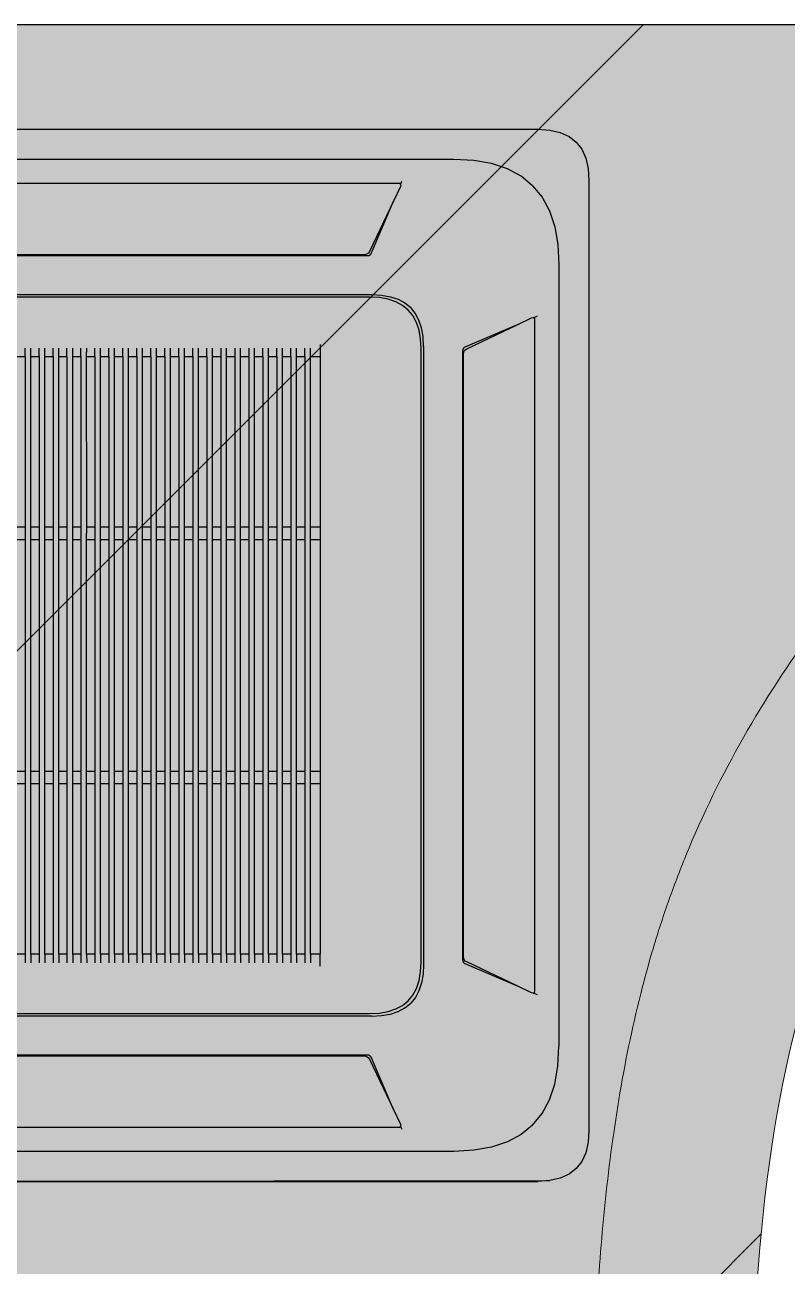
# Model space of a CAD drawing. Header units: millimetres. Extents: x 1464389 to 1998638, y -29162 to 256806.
# Drawn here: x 1713357 to 1713718, y 213781 to 214369 of the extents above; entities that cross this region are included whole.
import ezdxf

# ---------------------------------------------------------------- set-up
doc = ezdxf.new("R2010")
doc.units = ezdxf.units.MM
doc.header["$LTSCALE"] = 15
doc.linetypes.add('HIDDEN', pattern=[9.525, 6.35, -3.175])
doc.layers.get('0').update_dxf_attribs({"lineweight": 5})
for name, color, linetype in [('COLUMN', 14, 'Continuous'), ('S-beamline-7', 8, 'HIDDEN'), ('S-pchat-9', 9, 'Continuous')]:
    doc.layers.add(name, color=color, linetype=linetype)
doc.layers.add('Hatch', color=252, linetype='Continuous', lineweight=15)

# ---------------------------------------------------------------- blocks, each defined once
blk = doc.blocks.new('3rd floor beam')
at = {"layer": 'S-beamline-7', "color": 9, "ltscale": 10, "true_color": 0xc7c8ca}
blk.add_lwpolyline([(2193934.34, 751632.48), (2189290.28, 751632.48), (2188690.28, 751632.48), (2184469.97, 751632.48)], dxfattribs=at)
blk = doc.blocks.new('cassette acplan')
at = {"layer": 'S-pchat-9', "ltscale": 0.25}
for p, q in [((-268.34, -1053.33), (422.96, -1053.91)), ((422.96, -1053.91), (431.66, -1054.49)), ((431.66, -1054.49), (439.2, -1056.24)), ((439.2, -1056.24), (445.58, -1059.15)), ((445.58, -1059.15), (450.8, -1063.21)), ((450.8, -1063.21), (454.86, -1068.44)), ((454.86, -1068.44), (457.75, -1074.83)), ((457.75, -1074.83), (459.49, -1082.37)), ((361.64, -1075.73), (-207.07, -1075.26)), ((376.19, -1076.51), (361.64, -1075.73)), ((389.2, -1078.82), (376.19, -1076.51)), ((400.68, -1082.65), (389.2, -1078.82)), ((410.63, -1088.02), (400.68, -1082.65)), ((459.49, -1082.37), (460.06, -1091.08)), ((320.99, -1093.18), (-166.44, -1092.78)), ((323, -1094), (324.02, -1091.64)), ((419.05, -1094.92), (410.63, -1088.02)), ((460.06, -1091.08), (459.49, -1782.37)), ((322.85, -1095.53), (317.79, -1106.14)), ((322.21, -1093.33), (320.99, -1093.18)), ((322.93, -1093.76), (322.21, -1093.33)), ((323.15, -1094.53), (322.85, -1095.53)), ((323, -1094), (322.93, -1093.76)), ((323.15, -1094.48), (323, -1094)), ((323.15, -1094.48), (323.15, -1094.53)), ((419.05, -1094.92), (425.93, -1103.34)), ((317.79, -1106.14), (300.3, -1142.79)), ((301.46, -1144.15), (317.79, -1106.14)), ((425.93, -1103.34), (431.28, -1113.3)), ((431.28, -1113.3), (435.1, -1124.79)), ((435.1, -1124.79), (437.38, -1137.8)), ((437.38, -1137.8), (438.14, -1152.35)), ((-144.15, -1145.37), (298.61, -1145.73)), ((296.24, -1145.09), (-141.77, -1144.73)), ((297.6, -1144.95), (296.24, -1145.09)), ((298.73, -1144.52), (297.6, -1144.95)), ((298.61, -1145.73), (299.62, -1145.62)), ((299.63, -1143.8), (298.73, -1144.52)), ((299.62, -1145.62), (300.44, -1145.27)), ((299.62, -1145.62), (299.98, -1145.57)), ((300.3, -1142.79), (299.63, -1143.8)), ((300.44, -1145.27), (301.19, -1144.6)), ((301.19, -1144.6), (301.46, -1144.15)), ((301.34, -1144.47), (301.19, -1144.6)), ((438.14, -1152.35), (437.67, -1721.06)), ((-147.55, -1173.74), (301.96, -1174.11)), ((301.96, -1174.11), (309.13, -1174.49)), ((300.42, -1175.91), (-146.01, -1175.54)), ((307.54, -1176.29), (300.42, -1175.91)), ((313.91, -1177.42), (307.54, -1176.29)), ((309.13, -1174.49), (315.54, -1175.63)), ((319.53, -1179.29), (313.91, -1177.42)), ((315.54, -1175.63), (321.2, -1177.52)), ((324.4, -1181.92), (319.53, -1179.29)), ((321.2, -1177.52), (326.1, -1180.17)), ((328.52, -1185.3), (324.4, -1181.92)), ((326.1, -1180.17), (330.25, -1183.57)), ((331.89, -1189.42), (328.52, -1185.3)), ((333.64, -1187.72), (330.25, -1183.57)), ((334.5, -1194.29), (331.89, -1189.42)), ((336.28, -1192.63), (333.64, -1187.72)), ((407.65, -1196.16), (418.27, -1191.11)), ((418.27, -1191.11), (419.28, -1190.82)), ((419.28, -1190.82), (419.33, -1190.82)), ((419.8, -1190.96), (419.33, -1190.82)), ((422.16, -1189.95), (419.8, -1190.96)), ((420.05, -1191.03), (419.8, -1190.96)), ((420.48, -1191.75), (420.05, -1191.03)), ((420.62, -1192.98), (420.48, -1191.75)), ((336.37, -1199.92), (334.5, -1194.29)), ((338.16, -1198.29), (336.28, -1192.63)), ((337.49, -1206.29), (336.37, -1199.92)), ((339.29, -1204.7), (338.16, -1198.29)), ((407.65, -1196.16), (369.62, -1212.42)), ((370.97, -1213.58), (407.65, -1196.16)), ((420.21, -1680.4), (420.62, -1192.98)), ((337.86, -1213.41), (337.49, -1206.29)), ((339.66, -1211.87), (339.29, -1204.7)), ((43.64, -1218.96), (49.67, -1218.97)), ((49.67, -1218.97), (49.56, -1343.11)), ((49.67, -1218.97), (49.67, -1212.76)), ((53.71, -1343.12), (53.81, -1218.97)), ((53.81, -1218.97), (53.81, -1212.77)), ((53.81, -1218.97), (59.84, -1218.98)), ((59.84, -1218.98), (59.74, -1343.12)), ((59.84, -1218.98), (59.84, -1212.77)), ((63.88, -1343.13), (63.98, -1218.98)), ((63.98, -1218.98), (63.99, -1212.78)), ((63.98, -1218.98), (70.01, -1218.98)), ((70.01, -1218.98), (69.91, -1343.13)), ((70.01, -1218.98), (70.02, -1212.78)), ((74.05, -1343.13), (74.16, -1218.99)), ((74.16, -1218.99), (74.16, -1212.78)), ((74.16, -1218.99), (80.19, -1218.99)), ((80.19, -1218.99), (80.08, -1343.14)), ((80.19, -1218.99), (80.19, -1212.79)), ((84.23, -1343.14), (84.33, -1219)), ((84.33, -1219), (84.33, -1212.79)), ((84.33, -1219), (90.36, -1219)), ((90.36, -1219), (90.26, -1343.15)), ((90.36, -1219), (90.36, -1212.8)), ((94.4, -1343.15), (94.5, -1219)), ((94.5, -1219), (94.51, -1212.8)), ((94.5, -1219), (100.53, -1219.01)), ((100.53, -1219.01), (100.43, -1343.16)), ((100.53, -1219.01), (100.54, -1212.81)), ((104.57, -1343.16), (104.68, -1219.01)), ((104.68, -1219.01), (104.68, -1212.81)), ((104.68, -1219.01), (110.71, -1219.02)), ((110.71, -1219.02), (110.6, -1343.16)), ((110.71, -1219.02), (110.71, -1212.81)), ((114.75, -1343.17), (114.85, -1219.02)), ((114.85, -1219.02), (114.85, -1212.82)), ((114.85, -1219.02), (120.88, -1219.03)), ((120.88, -1219.03), (120.78, -1343.17)), ((120.88, -1219.03), (120.88, -1212.82)), ((124.92, -1343.18), (125.02, -1219.03)), ((125.02, -1219.03), (125.03, -1212.83)), ((125.02, -1219.03), (131.05, -1219.03)), ((131.05, -1219.03), (130.95, -1343.18)), ((131.05, -1219.03), (131.06, -1212.83)), ((135.09, -1343.18), (135.2, -1219.04)), ((135.2, -1219.04), (135.2, -1212.83)), ((135.2, -1219.04), (141.23, -1219.04)), ((141.23, -1219.04), (141.12, -1343.19)), ((141.23, -1219.04), (141.23, -1212.84)), ((145.27, -1343.19), (145.37, -1219.05)), ((145.37, -1219.05), (145.37, -1212.84)), ((145.37, -1219.05), (151.4, -1219.05)), ((151.4, -1219.05), (151.3, -1343.2)), ((151.4, -1219.05), (151.4, -1212.85)), ((155.44, -1343.2), (155.54, -1219.05)), ((155.54, -1219.05), (155.55, -1212.85)), ((155.54, -1219.05), (161.57, -1219.06)), ((161.57, -1219.06), (161.47, -1343.21)), ((161.57, -1219.06), (161.58, -1212.86)), ((165.61, -1343.21), (165.72, -1219.06)), ((165.72, -1219.06), (165.72, -1212.86)), ((165.72, -1219.06), (171.75, -1219.07)), ((171.75, -1219.07), (171.64, -1343.21)), ((171.75, -1219.07), (171.75, -1212.86)), ((175.79, -1343.22), (175.89, -1219.07)), ((175.89, -1219.07), (175.89, -1212.87)), ((175.89, -1219.07), (181.92, -1219.08)), ((181.92, -1219.08), (181.82, -1343.22)), ((181.92, -1219.08), (181.92, -1212.87)), ((185.96, -1343.23), (186.06, -1219.08)), ((186.06, -1219.08), (186.07, -1212.88)), ((186.06, -1219.08), (192.09, -1219.09)), ((192.09, -1219.09), (191.99, -1343.23)), ((192.1, -1212.88), (192.09, -1219.09)), ((196.13, -1343.23), (196.24, -1219.09)), ((196.24, -1219.09), (196.24, -1212.89)), ((196.24, -1219.09), (202.27, -1219.09)), ((202.27, -1219.09), (202.16, -1343.24)), ((202.27, -1212.89), (202.27, -1219.09)), ((206.31, -1343.24), (206.41, -1219.1)), ((206.41, -1219.1), (206.41, -1212.89)), ((206.41, -1219.1), (212.44, -1219.1)), ((212.44, -1219.1), (212.34, -1343.25)), ((212.44, -1212.9), (212.44, -1219.1)), ((216.48, -1343.25), (216.58, -1219.11)), ((216.58, -1219.11), (216.59, -1212.9)), ((216.58, -1219.11), (222.61, -1219.11)), ((222.61, -1219.11), (222.51, -1343.26)), ((222.61, -1219.11), (222.62, -1212.91)), ((226.65, -1343.26), (226.75, -1219.11)), ((226.75, -1219.11), (226.76, -1212.91)), ((226.75, -1219.11), (232.79, -1219.12)), ((232.79, -1219.12), (232.68, -1343.27)), ((232.79, -1219.12), (232.79, -1212.92)), ((236.83, -1343.27), (236.93, -1219.12)), ((236.93, -1219.12), (236.93, -1212.92)), ((236.93, -1219.12), (242.96, -1219.13)), ((242.96, -1219.13), (242.86, -1343.27)), ((242.96, -1219.13), (242.96, -1212.92)), ((247, -1343.28), (247.1, -1219.13)), ((247.1, -1219.13), (247.11, -1212.93)), ((247.1, -1219.13), (253.13, -1219.14)), ((253.13, -1219.14), (253.03, -1343.28)), ((253.13, -1219.14), (253.14, -1212.93)), ((257.17, -1343.29), (257.27, -1219.14)), ((257.27, -1219.14), (257.28, -1212.94)), ((257.27, -1219.14), (264.4, -1219.15)), ((264.4, -1219.15), (264.29, -1343.29)), ((264.4, -1210.45), (264.4, -1219.15)), ((337.49, -1659.84), (337.86, -1213.41)), ((339.66, -1211.87), (339.29, -1661.38)), ((368.03, -1215.26), (367.66, -1658.03)), ((368.15, -1214.26), (368.03, -1215.26)), ((368.5, -1213.44), (368.15, -1214.26)), ((368.19, -1213.9), (368.15, -1214.26)), ((368.3, -1655.65), (368.67, -1217.64)), ((369.17, -1212.69), (368.5, -1213.44)), ((368.67, -1217.64), (368.81, -1216.28)), ((368.81, -1216.28), (369.24, -1215.15)), ((369.62, -1212.42), (369.17, -1212.69)), ((369.3, -1212.54), (369.17, -1212.69)), ((369.24, -1215.15), (369.96, -1214.25)), ((369.96, -1214.25), (370.97, -1213.58)), ((49.56, -1343.11), (43.53, -1343.11)), ((49.56, -1343.11), (49.56, -1351.98)), ((53.7, -1351.99), (53.71, -1343.12)), ((59.74, -1343.12), (53.71, -1343.12)), ((59.74, -1343.12), (59.73, -1351.99)), ((63.87, -1351.99), (63.88, -1343.13)), ((69.91, -1343.13), (63.88, -1343.13)), ((69.91, -1343.13), (69.9, -1352)), ((80.08, -1343.14), (74.05, -1343.13)), ((74.05, -1352), (74.05, -1343.13)), ((80.08, -1343.14), (80.08, -1352.01)), ((84.22, -1352.01), (84.23, -1343.14)), ((90.26, -1343.15), (84.23, -1343.14)), ((90.26, -1343.15), (90.25, -1352.02)), ((94.39, -1352.02), (94.4, -1343.15)), ((100.43, -1343.16), (94.4, -1343.15)), ((100.43, -1343.16), (100.42, -1352.02)), ((110.6, -1343.16), (104.57, -1343.16)), ((104.57, -1352.03), (104.57, -1343.16)), ((110.6, -1343.16), (110.6, -1352.03)), ((114.74, -1352.04), (114.75, -1343.17)), ((120.78, -1343.17), (114.75, -1343.17)), ((120.78, -1343.17), (120.77, -1352.04)), ((124.91, -1352.04), (124.92, -1343.18)), ((130.95, -1343.18), (124.92, -1343.18)), ((130.95, -1343.18), (130.94, -1352.05)), ((141.12, -1343.19), (135.09, -1343.18)), ((135.09, -1352.05), (135.09, -1343.18)), ((141.12, -1343.19), (141.12, -1352.06)), ((145.26, -1352.06), (145.27, -1343.19)), ((151.3, -1343.2), (145.27, -1343.19)), ((151.3, -1343.2), (151.29, -1352.07)), ((155.43, -1352.07), (155.44, -1343.2)), ((161.47, -1343.21), (155.44, -1343.2)), ((161.47, -1343.21), (161.46, -1352.07)), ((165.6, -1352.08), (165.61, -1343.21)), ((171.64, -1343.21), (165.61, -1343.21)), ((171.64, -1343.21), (171.64, -1352.08)), ((175.78, -1352.09), (175.79, -1343.22)), ((181.82, -1343.22), (175.79, -1343.22)), ((181.82, -1343.22), (181.81, -1352.09)), ((185.95, -1352.09), (185.96, -1343.23)), ((191.99, -1343.23), (185.96, -1343.23)), ((191.99, -1343.23), (191.98, -1352.1)), ((196.12, -1352.1), (196.13, -1343.23)), ((202.16, -1343.24), (196.13, -1343.23)), ((202.16, -1343.24), (202.16, -1352.11)), ((206.3, -1352.11), (206.31, -1343.24)), ((212.34, -1343.25), (206.31, -1343.24)), ((212.34, -1343.25), (212.33, -1352.12)), ((216.47, -1352.12), (216.48, -1343.25)), ((222.51, -1343.26), (216.48, -1343.25)), ((222.51, -1343.26), (222.5, -1352.13)), ((226.64, -1352.13), (226.65, -1343.26)), ((232.68, -1343.27), (226.65, -1343.26)), ((232.68, -1343.27), (232.67, -1352.13)), ((236.82, -1352.14), (236.83, -1343.27)), ((242.86, -1343.27), (236.83, -1343.27)), ((242.86, -1343.27), (242.85, -1352.14)), ((246.99, -1352.15), (247, -1343.28)), ((253.03, -1343.28), (247, -1343.28)), ((253.03, -1343.28), (253.02, -1352.15)), ((257.16, -1352.15), (257.17, -1343.29)), ((264.29, -1343.29), (257.17, -1343.29)), ((264.29, -1343.29), (264.29, -1352.16)), ((43.53, -1351.98), (49.56, -1351.98)), ((49.56, -1351.98), (49.42, -1520.78)), ((53.56, -1520.79), (53.7, -1351.99)), ((53.7, -1351.99), (59.73, -1351.99)), ((59.73, -1351.99), (59.59, -1520.79)), ((63.73, -1520.8), (63.87, -1351.99)), ((63.87, -1351.99), (69.9, -1352)), ((69.9, -1352), (69.76, -1520.8)), ((73.91, -1520.8), (74.05, -1352)), ((74.05, -1352), (80.08, -1352.01)), ((80.08, -1352.01), (79.94, -1520.81)), ((84.08, -1520.81), (84.22, -1352.01)), ((84.22, -1352.01), (90.25, -1352.02)), ((90.25, -1352.02), (90.11, -1520.82)), ((94.25, -1520.82), (94.39, -1352.02)), ((94.39, -1352.02), (100.42, -1352.02)), ((100.42, -1352.02), (100.28, -1520.83)), ((104.43, -1520.83), (104.57, -1352.03)), ((104.57, -1352.03), (110.6, -1352.03)), ((110.6, -1352.03), (110.46, -1520.84)), ((114.6, -1520.84), (114.74, -1352.04)), ((114.74, -1352.04), (120.77, -1352.04)), ((120.77, -1352.04), (120.63, -1520.84)), ((124.77, -1520.85), (124.91, -1352.04)), ((124.91, -1352.04), (130.94, -1352.05)), ((130.94, -1352.05), (130.8, -1520.85)), ((134.95, -1520.86), (135.09, -1352.05)), ((135.09, -1352.05), (141.12, -1352.06)), ((141.12, -1352.06), (140.98, -1520.86)), ((145.12, -1520.86), (145.26, -1352.06)), ((145.26, -1352.06), (151.29, -1352.07)), ((151.29, -1352.07), (151.15, -1520.87)), ((155.29, -1520.87), (155.43, -1352.07)), ((155.43, -1352.07), (161.46, -1352.07)), ((161.46, -1352.07), (161.32, -1520.88)), ((165.46, -1520.88), (165.6, -1352.08)), ((165.6, -1352.08), (171.64, -1352.08)), ((171.64, -1352.08), (171.5, -1520.89)), ((175.64, -1520.89), (175.78, -1352.09)), ((175.78, -1352.09), (181.81, -1352.09)), ((181.81, -1352.09), (181.67, -1520.89)), ((185.81, -1520.9), (185.95, -1352.09)), ((185.95, -1352.09), (191.98, -1352.1)), ((191.98, -1352.1), (191.84, -1520.9)), ((195.98, -1520.91), (196.12, -1352.1)), ((196.12, -1352.1), (202.16, -1352.11)), ((202.16, -1352.11), (202.02, -1520.91)), ((206.16, -1520.91), (206.3, -1352.11)), ((206.3, -1352.11), (212.33, -1352.12)), ((212.33, -1352.12), (212.19, -1520.92)), ((216.33, -1520.92), (216.47, -1352.12)), ((216.47, -1352.12), (222.5, -1352.13)), ((222.5, -1352.13), (222.36, -1520.93)), ((226.5, -1520.93), (226.64, -1352.13)), ((226.64, -1352.13), (232.67, -1352.13)), ((232.67, -1352.13), (232.53, -1520.94)), ((236.68, -1520.94), (236.82, -1352.14)), ((236.82, -1352.14), (242.85, -1352.14)), ((242.85, -1352.14), (242.71, -1520.94)), ((246.85, -1520.95), (246.99, -1352.15)), ((246.99, -1352.15), (253.02, -1352.15)), ((253.02, -1352.15), (252.88, -1520.95)), ((257.02, -1520.96), (257.16, -1352.15)), ((257.16, -1352.15), (264.29, -1352.16)), ((264.29, -1352.16), (264.15, -1520.96)), ((49.42, -1520.78), (43.39, -1520.78)), ((49.42, -1520.78), (49.41, -1529.65)), ((53.55, -1529.66), (53.56, -1520.79)), ((59.59, -1520.79), (53.56, -1520.79)), ((59.59, -1520.79), (59.58, -1529.66)), ((63.72, -1529.67), (63.73, -1520.8)), ((69.76, -1520.8), (63.73, -1520.8)), ((69.76, -1520.8), (69.76, -1529.67)), ((73.9, -1529.67), (73.91, -1520.8)), ((79.94, -1520.81), (73.91, -1520.8)), ((79.94, -1520.81), (79.93, -1529.68)), ((84.07, -1529.68), (84.08, -1520.81)), ((90.11, -1520.82), (84.08, -1520.81)), ((90.11, -1520.82), (90.1, -1529.69)), ((94.24, -1529.69), (94.25, -1520.82)), ((100.28, -1520.83), (94.25, -1520.82)), ((100.28, -1520.83), (100.27, -1529.7)), ((104.42, -1529.7), (104.43, -1520.83)), ((110.46, -1520.84), (104.43, -1520.83)), ((110.46, -1520.84), (110.45, -1529.7)), ((114.59, -1529.71), (114.6, -1520.84)), ((120.63, -1520.84), (114.6, -1520.84)), ((120.63, -1520.84), (120.62, -1529.71)), ((124.76, -1529.72), (124.77, -1520.85)), ((130.8, -1520.85), (124.77, -1520.85)), ((130.8, -1520.85), (130.79, -1529.72)), ((134.94, -1529.72), (134.95, -1520.86)), ((140.98, -1520.86), (134.95, -1520.86)), ((140.98, -1520.86), (140.97, -1529.73)), ((145.11, -1529.73), (145.12, -1520.86)), ((151.15, -1520.87), (145.12, -1520.86)), ((151.15, -1520.87), (151.14, -1529.74)), ((155.28, -1529.74), (155.29, -1520.87)), ((161.32, -1520.88), (155.29, -1520.87)), ((161.32, -1520.88), (161.31, -1529.75)), ((171.5, -1520.89), (165.46, -1520.88)), ((165.46, -1529.75), (165.46, -1520.88)), ((171.5, -1520.89), (171.49, -1529.75)), ((175.63, -1529.76), (175.64, -1520.89)), ((181.67, -1520.89), (175.64, -1520.89)), ((181.67, -1520.89), (181.66, -1529.76)), ((185.8, -1529.77), (185.81, -1520.9)), ((191.84, -1520.9), (185.81, -1520.9)), ((191.84, -1520.9), (191.83, -1529.77)), ((202.02, -1520.91), (195.98, -1520.91)), ((195.98, -1529.77), (195.98, -1520.91)), ((202.02, -1520.91), (202.01, -1529.78)), ((206.15, -1529.78), (206.16, -1520.91)), ((212.19, -1520.92), (206.16, -1520.91)), ((212.19, -1520.92), (212.18, -1529.79)), ((216.32, -1529.79), (216.33, -1520.92)), ((222.36, -1520.93), (216.33, -1520.92)), ((222.36, -1520.93), (222.35, -1529.8)), ((232.53, -1520.94), (226.5, -1520.93)), ((226.5, -1529.8), (226.5, -1520.93)), ((232.53, -1520.94), (232.53, -1529.81)), ((236.67, -1529.81), (236.68, -1520.94)), ((242.71, -1520.94), (236.68, -1520.94)), ((242.71, -1520.94), (242.7, -1529.81)), ((246.84, -1529.82), (246.85, -1520.95)), ((252.88, -1520.95), (246.85, -1520.95)), ((252.88, -1520.95), (252.87, -1529.82)), ((264.15, -1520.96), (257.02, -1520.96)), ((257.02, -1529.83), (257.02, -1520.96)), ((264.15, -1520.96), (264.14, -1529.83)), ((43.38, -1529.65), (49.41, -1529.65)), ((49.41, -1529.65), (49.31, -1653.8)), ((53.45, -1653.8), (53.55, -1529.66)), ((53.55, -1529.66), (59.58, -1529.66)), ((59.58, -1529.66), (59.48, -1653.81)), ((63.62, -1653.81), (63.72, -1529.67)), ((63.72, -1529.67), (69.76, -1529.67)), ((69.76, -1529.67), (69.65, -1653.82)), ((73.8, -1653.82), (73.9, -1529.67)), ((73.9, -1529.67), (79.93, -1529.68)), ((79.93, -1529.68), (79.83, -1653.82)), ((83.97, -1653.83), (84.07, -1529.68)), ((84.07, -1529.68), (90.1, -1529.69)), ((90.1, -1529.69), (90, -1653.83)), ((94.14, -1653.84), (94.24, -1529.69)), ((94.24, -1529.69), (100.27, -1529.7)), ((100.27, -1529.7), (100.17, -1653.84)), ((104.32, -1653.84), (104.42, -1529.7)), ((104.42, -1529.7), (110.45, -1529.7)), ((110.45, -1529.7), (110.35, -1653.85)), ((114.49, -1653.85), (114.59, -1529.71)), ((114.59, -1529.71), (120.62, -1529.71)), ((120.62, -1529.71), (120.52, -1653.86)), ((124.66, -1653.86), (124.76, -1529.72)), ((124.76, -1529.72), (130.79, -1529.72)), ((130.79, -1529.72), (130.69, -1653.87)), ((134.83, -1653.87), (134.94, -1529.72)), ((134.94, -1529.72), (140.97, -1529.73)), ((140.97, -1529.73), (140.87, -1653.88)), ((145.01, -1653.88), (145.11, -1529.73)), ((145.11, -1529.73), (151.14, -1529.74)), ((151.14, -1529.74), (151.04, -1653.88)), ((155.18, -1653.89), (155.28, -1529.74)), ((155.28, -1529.74), (161.31, -1529.75)), ((161.31, -1529.75), (161.21, -1653.89)), ((165.35, -1653.9), (165.46, -1529.75)), ((165.46, -1529.75), (171.49, -1529.75)), ((171.49, -1529.75), (171.39, -1653.9)), ((175.53, -1653.9), (175.63, -1529.76)), ((175.63, -1529.76), (181.66, -1529.76)), ((181.66, -1529.76), (181.56, -1653.91)), ((185.7, -1653.91), (185.8, -1529.77)), ((185.8, -1529.77), (191.83, -1529.77)), ((191.83, -1529.77), (191.73, -1653.92)), ((195.87, -1653.92), (195.98, -1529.77)), ((195.98, -1529.77), (202.01, -1529.78)), ((202.01, -1529.78), (201.9, -1653.93)), ((206.05, -1653.93), (206.15, -1529.78)), ((206.15, -1529.78), (212.18, -1529.79)), ((212.18, -1529.79), (212.08, -1653.93)), ((216.22, -1653.94), (216.32, -1529.79)), ((216.32, -1529.79), (222.35, -1529.8)), ((222.35, -1529.8), (222.25, -1653.94)), ((226.39, -1653.95), (226.5, -1529.8)), ((226.5, -1529.8), (232.53, -1529.81)), ((232.53, -1529.81), (232.42, -1653.95)), ((236.57, -1653.95), (236.67, -1529.81)), ((236.67, -1529.81), (242.7, -1529.81)), ((242.7, -1529.81), (242.6, -1653.96)), ((246.74, -1653.96), (246.84, -1529.82)), ((246.84, -1529.82), (252.87, -1529.82)), ((252.87, -1529.82), (252.77, -1653.97)), ((256.91, -1653.97), (257.02, -1529.83)), ((257.02, -1529.83), (264.14, -1529.83)), ((264.14, -1529.83), (264.04, -1653.98)), ((49.31, -1653.8), (43.28, -1653.79)), ((49.31, -1653.8), (49.3, -1660)), ((53.45, -1653.8), (53.44, -1660.01)), ((59.48, -1653.81), (53.45, -1653.8)), ((59.48, -1653.81), (59.47, -1660.01)), ((69.65, -1653.82), (63.62, -1653.81)), ((63.62, -1653.81), (63.62, -1660.01)), ((69.65, -1653.82), (69.65, -1660.02)), ((73.8, -1653.82), (73.79, -1660.02)), ((79.83, -1653.82), (73.8, -1653.82)), ((79.83, -1653.82), (79.82, -1660.03)), ((83.97, -1653.83), (83.96, -1660.03)), ((90, -1653.83), (83.97, -1653.83)), ((90, -1653.83), (89.99, -1660.04)), ((100.17, -1653.84), (94.14, -1653.84)), ((94.14, -1653.84), (94.14, -1660.04)), ((100.17, -1653.84), (100.17, -1660.04)), ((104.32, -1653.84), (104.31, -1660.05)), ((110.35, -1653.85), (104.32, -1653.84)), ((110.35, -1653.85), (110.34, -1660.05)), ((114.49, -1653.85), (114.48, -1660.06)), ((120.52, -1653.86), (114.49, -1653.85)), ((120.52, -1653.86), (120.51, -1660.06)), ((130.69, -1653.87), (124.66, -1653.86)), ((124.66, -1653.86), (124.66, -1660.07)), ((130.69, -1653.87), (130.69, -1660.07)), ((140.87, -1653.88), (134.83, -1653.87)), ((134.83, -1653.87), (134.83, -1660.07)), ((140.87, -1653.88), (140.86, -1660.08)), ((145.01, -1653.88), (145, -1660.08)), ((151.04, -1653.88), (145.01, -1653.88)), ((151.04, -1653.88), (151.03, -1660.09)), ((161.21, -1653.89), (155.18, -1653.89)), ((155.18, -1653.89), (155.18, -1660.09)), ((161.21, -1653.89), (161.21, -1660.1)), ((171.39, -1653.9), (165.35, -1653.9)), ((165.35, -1653.9), (165.35, -1660.1)), ((171.39, -1653.9), (171.38, -1660.1)), ((175.53, -1653.9), (175.52, -1660.11)), ((181.56, -1653.91), (175.53, -1653.9)), ((181.56, -1653.91), (181.55, -1660.11)), ((191.73, -1653.92), (185.7, -1653.91)), ((185.7, -1653.91), (185.7, -1660.12)), ((191.73, -1653.92), (191.73, -1660.12)), ((201.9, -1653.93), (195.87, -1653.92)), ((195.87, -1653.92), (195.87, -1660.12)), ((201.9, -1653.93), (201.9, -1660.13)), ((206.05, -1653.93), (206.04, -1660.13)), ((212.08, -1653.93), (206.05, -1653.93)), ((212.08, -1653.93), (212.07, -1660.14)), ((222.25, -1653.94), (216.22, -1653.94)), ((216.22, -1653.94), (216.22, -1660.14)), ((222.25, -1653.94), (222.25, -1660.15)), ((232.42, -1653.95), (226.39, -1653.95)), ((226.39, -1653.95), (226.39, -1660.15)), ((232.42, -1653.95), (232.42, -1660.15)), ((236.57, -1653.95), (236.56, -1660.16)), ((242.6, -1653.96), (236.57, -1653.95)), ((242.6, -1653.96), (242.59, -1660.16)), ((252.77, -1653.97), (246.74, -1653.96)), ((246.74, -1653.96), (246.74, -1660.17)), ((252.77, -1653.97), (252.77, -1660.17)), ((264.04, -1653.98), (256.91, -1653.97)), ((256.91, -1653.97), (256.91, -1660.17)), ((264.03, -1662.67), (264.04, -1653.98)), ((337.11, -1666.96), (337.49, -1659.84)), ((339.29, -1661.38), (338.9, -1668.55)), ((367.66, -1658.03), (367.78, -1659.04)), ((367.78, -1659.04), (368.13, -1659.85)), ((367.78, -1659.04), (367.82, -1659.39)), ((368.13, -1659.85), (368.8, -1660.61)), ((368.45, -1657.02), (368.3, -1655.65)), ((368.88, -1658.15), (368.45, -1657.02)), ((368.8, -1660.61), (369.25, -1660.88)), ((368.92, -1660.75), (368.8, -1660.61)), ((369.6, -1659.05), (368.88, -1658.15)), ((369.25, -1660.88), (407.26, -1677.21)), ((370.6, -1659.71), (369.6, -1659.05)), ((407.26, -1677.21), (370.6, -1659.71)), ((335.98, -1673.33), (337.11, -1666.96)), ((338.9, -1668.55), (337.77, -1674.96)), ((331.48, -1683.81), (334.1, -1678.94)), ((334.1, -1678.94), (335.98, -1673.33)), ((337.77, -1674.96), (335.87, -1680.62)), ((417.86, -1682.27), (407.26, -1677.21)), ((323.98, -1691.3), (328.1, -1687.93)), ((328.1, -1687.93), (331.48, -1683.81)), ((333.23, -1685.52), (329.83, -1689.67)), ((335.87, -1680.62), (333.23, -1685.52)), ((418.87, -1682.56), (417.86, -1682.27)), ((418.92, -1682.56), (418.87, -1682.56)), ((418.92, -1682.56), (419.4, -1682.42)), ((419.4, -1682.42), (419.64, -1682.35)), ((419.4, -1682.42), (421.75, -1683.43)), ((419.64, -1682.35), (420.07, -1681.63)), ((420.07, -1681.63), (420.21, -1680.4)), ((-146.44, -1696.91), (299.99, -1697.28)), ((299.99, -1697.28), (307.11, -1696.91)), ((307.11, -1696.91), (313.48, -1695.79)), ((308.7, -1698.7), (315.11, -1697.58)), ((313.48, -1695.79), (319.1, -1693.92)), ((315.11, -1697.58), (320.77, -1695.69)), ((319.1, -1693.92), (323.98, -1691.3)), ((320.77, -1695.69), (325.68, -1693.06)), ((325.68, -1693.06), (329.83, -1689.67)), ((301.53, -1699.07), (-147.98, -1698.7)), ((301.53, -1699.07), (308.7, -1698.7)), ((436.89, -1735.61), (437.67, -1721.06)), ((298.13, -1727.45), (-144.63, -1727.08)), ((-142.26, -1727.72), (295.76, -1728.08)), ((295.76, -1728.08), (297.12, -1728.23)), ((297.12, -1728.23), (298.25, -1728.66)), ((299.14, -1727.57), (298.13, -1727.45)), ((298.25, -1728.66), (299.15, -1729.38)), ((299.96, -1727.91), (299.14, -1727.57)), ((299.5, -1727.61), (299.14, -1727.57)), ((299.15, -1729.38), (299.81, -1730.39)), ((299.81, -1730.39), (317.24, -1767.06)), ((300.71, -1728.58), (299.96, -1727.91)), ((300.98, -1729.03), (300.71, -1728.58)), ((300.85, -1728.71), (300.71, -1728.58)), ((317.24, -1767.06), (300.98, -1729.03)), ((434.58, -1748.62), (436.89, -1735.61)), ((430.74, -1760.1), (434.58, -1748.62)), ((425.38, -1770.05), (430.74, -1760.1)), ((317.24, -1767.06), (322.29, -1777.69)), ((418.48, -1778.46), (425.38, -1770.05)), ((321.64, -1779.89), (322.37, -1779.46)), ((322.29, -1777.69), (322.58, -1778.69)), ((322.37, -1779.46), (322.44, -1779.22)), ((322.44, -1779.22), (322.58, -1778.74)), ((323.45, -1781.58), (322.44, -1779.22)), ((322.58, -1778.69), (322.58, -1778.74)), ((418.48, -1778.46), (410.05, -1785.34)), ((-167, -1779.63), (320.42, -1780.03)), ((320.42, -1780.03), (321.64, -1779.89)), ((410.05, -1785.34), (400.1, -1790.7)), ((459.49, -1782.37), (458.9, -1791.07)), ((361.05, -1797.55), (-207.66, -1797.08)), ((375.59, -1796.8), (361.05, -1797.55)), ((388.61, -1794.51), (375.59, -1796.8)), ((400.1, -1790.7), (388.61, -1794.51)), ((458.9, -1791.07), (457.15, -1798.62)), ((454.25, -1805), (450.18, -1810.22)), ((457.15, -1798.62), (454.25, -1805)), ((444.96, -1814.27), (438.57, -1817.17)), ((450.18, -1810.22), (444.96, -1814.27)), ((422.32, -1819.48), (-268.97, -1818.9)), ((-268.97, -1818.9), (431.03, -1818.9)), ((-268.97, -1818.9), (422.32, -1819.48)), ((431.03, -1818.9), (422.32, -1819.48)), ((438.57, -1817.17), (431.03, -1818.9))]:
    blk.add_line(p, q, dxfattribs=at)

msp = doc.modelspace()

# ---------------------------------------------------------------- hatches: boundary and pattern name
at = {"true_color": 0x636466}
h = msp.add_hatch(dxfattribs=at)
h.set_pattern_fill('ANSI31', color=251, scale=140)
h.set_pattern_definition([(45, (511451.53, 318438.74), (-314.30896, 314.30896), [])])
edge = h.paths.add_edge_path()
edge.add_spline(control_points=[(1713258.84, 212957.11), (1713328.74, 213029.85), (1713348.58, 213050.69), (1713389.34, 213094.42), (1713410.16, 213117.3), (1713443.79, 213156.11), (1713457.11, 213172.03), (1713482.56, 213203.98), (1713494.69, 213219.99), (1713517.52, 213252.18), (1713528.22, 213268.35), (1713548.01, 213300.9), (1713557.08, 213317.28), (1713573.44, 213350.33), (1713580.72, 213367), (1713590.41, 213392.89), (1713593.51, 213401.97), (1713597.72, 213415.7), (1713599.06, 213420.3), (1713600.95, 213427.22), (1713601.56, 213429.53), (1713602.75, 213434.17), (1713603.32, 213436.49), (1713606.97, 213451.74), (1713609.57, 213465.14), (1713613.95, 213492.79), (1713615.72, 213507.04), (1713618.6, 213536.27), (1713619.71, 213551.25), (1713621.47, 213581.78), (1713622.12, 213597.33), (1713623.19, 213628.9), (1713623.61, 213644.9), (1713624.45, 213677.24), (1713624.88, 213693.57), (1713626.01, 213726.47), (1713626.71, 213743.03), (1713628.69, 213776.28), (1713629.96, 213792.98), (1713633.38, 213826.42), (1713635.53, 213843.18), (1713641.06, 213876.66), (1713644.45, 213893.38), (1713650.49, 213917.3), (1713652.48, 213924.56), (1713655.73, 213935.42), (1713656.86, 213939.03), (1713659.2, 213946.24), (1713660.42, 213949.85), (1713664.3, 213960.88), (1713667.1, 213968.24), (1713678.01, 213994.87), (1713687.17, 214013.53), (1713707.55, 214049.4), (1713718.78, 214066.61), (1713742.99, 214099.69), (1713755.96, 214115.55), (1713786.79, 214149.89), (1713805.06, 214168.03), (1713843.39, 214202.73), (1713863.45, 214219.29), (1713909, 214254.26), (1713934.78, 214272.39), (1713987.73, 214307.34), (1714014.9, 214324.16), (1714058.68, 214350.16), (1714075.03, 214359.63), (1714091.46, 214368.99)], knot_values=[120.314026, 120.314026, 120.314026, 120.314026, 203.16832, 203.16832, 294.763813, 294.763813, 358.394564, 358.394564, 422.025315, 422.025315, 485.656066, 485.656066, 549.286816, 549.286816, 612.917567, 612.917567, 646.903273, 646.903273, 663.896127, 663.896127, 672.392553, 672.392553, 680.88898, 680.88898, 727.83688, 727.83688, 774.784781, 774.784781, 821.732682, 821.732682, 868.680582, 868.680582, 915.628483, 915.628483, 962.576384, 962.576384, 1009.524284, 1009.524284, 1056.472185, 1056.472185, 1103.420086, 1103.420086, 1150.367986, 1150.367986, 1170.875667, 1170.875667, 1181.129507, 1181.129507, 1191.383348, 1191.383348, 1212.742414, 1212.742414, 1269.771167, 1269.771167, 1326.799919, 1326.799919, 1383.828671, 1383.828671, 1455.190718, 1455.190718, 1526.552765, 1526.552765, 1611.763666, 1611.763666, 1696.974568, 1696.974568, 1747.082345, 1747.082345, 1747.082345, 1747.082345], degree=3, periodic=0)
edge.add_line((1714091.46, 214368.99), (1713096.33, 214368.99))
edge.add_line((1713096.33, 214368.99), (1713096.33, 212957.11))
edge.add_line((1713096.33, 212957.11), (1713258.84, 212957.11))
edge = h.paths.add_edge_path()
edge.add_spline(control_points=[(1713363.06, 212957.11), (1713497.74, 213098.64), (1713755.45, 213369.47), (1713632.03, 214033.61), (1714022.85, 214246.99), (1714246.29, 214368.99)], knot_values=[0, 0, 0, 0, 557.576405, 1066.985177, 1747.082345, 1747.082345, 1747.082345, 1747.082345], degree=3, periodic=0)
edge.add_line((1714246.29, 214368.99), (1714221.28, 214368.99))
edge.add_line((1714221.28, 214368.99), (1714091.46, 214368.99))
edge.add_spline(control_points=[(1714091.46, 214368.99), (1714075.03, 214359.63), (1714058.68, 214350.16), (1714014.9, 214324.16), (1713987.73, 214307.34), (1713934.78, 214272.39), (1713909, 214254.26), (1713863.45, 214219.29), (1713843.39, 214202.73), (1713805.06, 214168.03), (1713786.79, 214149.89), (1713755.96, 214115.55), (1713742.99, 214099.69), (1713718.78, 214066.61), (1713707.55, 214049.4), (1713687.17, 214013.53), (1713678.01, 213994.87), (1713667.1, 213968.24), (1713664.3, 213960.88), (1713660.42, 213949.85), (1713659.2, 213946.24), (1713656.86, 213939.03), (1713655.73, 213935.42), (1713652.48, 213924.56), (1713650.49, 213917.3), (1713644.45, 213893.38), (1713641.06, 213876.66), (1713635.53, 213843.18), (1713633.38, 213826.42), (1713629.96, 213792.98), (1713628.69, 213776.28), (1713626.71, 213743.03), (1713626.01, 213726.47), (1713624.88, 213693.57), (1713624.45, 213677.24), (1713623.61, 213644.9), (1713623.19, 213628.9), (1713622.12, 213597.33), (1713621.47, 213581.78), (1713619.71, 213551.25), (1713618.6, 213536.27), (1713615.72, 213507.04), (1713613.95, 213492.79), (1713609.57, 213465.14), (1713606.97, 213451.74), (1713603.32, 213436.49), (1713602.75, 213434.17), (1713601.56, 213429.53), (1713600.95, 213427.22), (1713599.06, 213420.3), (1713597.72, 213415.7), (1713593.51, 213401.97), (1713590.41, 213392.89), (1713580.72, 213367), (1713573.44, 213350.33), (1713557.08, 213317.28), (1713548.01, 213300.9), (1713528.22, 213268.35), (1713517.52, 213252.18), (1713494.69, 213219.99), (1713482.56, 213203.98), (1713457.11, 213172.03), (1713443.79, 213156.11), (1713410.16, 213117.3), (1713389.34, 213094.42), (1713348.58, 213050.69), (1713328.74, 213029.85), (1713258.84, 212957.11)], knot_values=[120.314026, 120.314026, 120.314026, 120.314026, 170.421803, 170.421803, 255.632704, 255.632704, 340.843605, 340.843605, 412.205652, 412.205652, 483.567699, 483.567699, 540.596451, 540.596451, 597.625204, 597.625204, 654.653956, 654.653956, 676.013023, 676.013023, 686.266863, 686.266863, 696.520703, 696.520703, 717.028384, 717.028384, 763.976285, 763.976285, 810.924186, 810.924186, 857.872086, 857.872086, 904.819987, 904.819987, 951.767887, 951.767887, 998.715788, 998.715788, 1045.663689, 1045.663689, 1092.611589, 1092.611589, 1139.55949, 1139.55949, 1186.507391, 1186.507391, 1195.003817, 1195.003817, 1203.500244, 1203.500244, 1220.493097, 1220.493097, 1254.478803, 1254.478803, 1318.109554, 1318.109554, 1381.740305, 1381.740305, 1445.371056, 1445.371056, 1509.001807, 1509.001807, 1572.632557, 1572.632557, 1664.22805, 1664.22805, 1747.082345, 1747.082345, 1747.082345, 1747.082345], degree=3, periodic=0)
edge.add_line((1713258.84, 212957.11), (1713363.06, 212957.11))
at = {"layer": 'Hatch'}
h = msp.add_hatch(color=256, dxfattribs=at)
h.dxf.hatch_style = 1
edge = h.paths.add_edge_path()
edge.add_spline(control_points=[(1713363.06, 212957.11), (1713497.74, 213098.64), (1713755.45, 213369.47), (1713632.03, 214033.61), (1714022.85, 214246.99), (1714246.29, 214368.99)], knot_values=[0, 0, 0, 0, 557.576405, 1066.985177, 1747.082345, 1747.082345, 1747.082345, 1747.082345], degree=3, periodic=0)
edge.add_line((1713974.3, 214368.99), (1710000.97, 214368.99))
edge.add_line((1710000.97, 214368.99), (1710000.97, 212957.11))
edge.add_line((1710000.97, 212957.11), (1713363.06, 212957.11))

# ---------------------------------------------------------------- linework, layer by layer
at = {"color": 32, "true_color": 0xcd6928}
msp.add_open_spline([(1714091.46, 214368.99), (1714075.03, 214359.63), (1714058.68, 214350.16), (1714014.9, 214324.16), (1713987.73, 214307.34), (1713934.78, 214272.39), (1713909, 214254.26), (1713863.45, 214219.29), (1713843.39, 214202.73), (1713805.06, 214168.03), (1713786.79, 214149.89), (1713755.96, 214115.55), (1713742.99, 214099.69), (1713718.78, 214066.61), (1713707.55, 214049.4), (1713687.17, 214013.53), (1713678.01, 213994.87), (1713667.1, 213968.24), (1713664.3, 213960.88), (1713660.42, 213949.85), (1713659.2, 213946.24), (1713656.86, 213939.03), (1713655.73, 213935.42), (1713652.48, 213924.56), (1713650.49, 213917.3), (1713644.45, 213893.38), (1713641.06, 213876.66), (1713635.53, 213843.18), (1713633.38, 213826.42), (1713629.96, 213792.98), (1713628.69, 213776.28), (1713626.71, 213743.03), (1713626.01, 213726.47), (1713624.88, 213693.57), (1713624.45, 213677.24), (1713623.61, 213644.9), (1713623.19, 213628.9), (1713622.12, 213597.33), (1713621.47, 213581.78), (1713619.71, 213551.25), (1713618.6, 213536.27), (1713615.72, 213507.04), (1713613.95, 213492.79), (1713609.57, 213465.14), (1713606.97, 213451.74), (1713603.32, 213436.49), (1713602.75, 213434.17), (1713601.56, 213429.53), (1713600.95, 213427.22), (1713599.06, 213420.3), (1713597.72, 213415.7), (1713593.51, 213401.97), (1713590.41, 213392.89), (1713580.72, 213367), (1713573.44, 213350.33), (1713557.08, 213317.28), (1713548.01, 213300.9), (1713528.22, 213268.35), (1713517.52, 213252.18), (1713494.69, 213219.99), (1713482.56, 213203.98), (1713457.11, 213172.03), (1713443.79, 213156.11), (1713410.16, 213117.3), (1713389.34, 213094.42), (1713348.58, 213050.69), (1713328.74, 213029.85), (1713258.84, 212957.11)], degree=3, knots=[120.314026, 120.314026, 120.314026, 120.314026, 170.421803, 170.421803, 255.632704, 255.632704, 340.843605, 340.843605, 412.205652, 412.205652, 483.567699, 483.567699, 540.596451, 540.596451, 597.625204, 597.625204, 654.653956, 654.653956, 676.013023, 676.013023, 686.266863, 686.266863, 696.520703, 696.520703, 717.028384, 717.028384, 763.976285, 763.976285, 810.924186, 810.924186, 857.872086, 857.872086, 904.819987, 904.819987, 951.767887, 951.767887, 998.715788, 998.715788, 1045.663689, 1045.663689, 1092.611589, 1092.611589, 1139.55949, 1139.55949, 1186.507391, 1186.507391, 1195.003817, 1195.003817, 1203.500244, 1203.500244, 1220.493097, 1220.493097, 1254.478803, 1254.478803, 1318.109554, 1318.109554, 1381.740305, 1381.740305, 1445.371056, 1445.371056, 1509.001807, 1509.001807, 1572.632557, 1572.632557, 1664.22805, 1664.22805, 1747.082345, 1747.082345, 1747.082345, 1747.082345], dxfattribs=at)
at = {"ltscale": 0.25}
msp.add_spline([(1714246.29, 214368.99), (1713731.18, 213924.93), (1713676.13, 213418.5), (1713363.06, 212957.11)], degree=3, dxfattribs=at)

# ---------------------------------------------------------------- block references
at = {"xscale": 0.6509515656566992, "yscale": 0.6509515656566992, "zscale": 0.6509515656566992, "rotation": 0.047496567094561}
msp.add_blockref('cassette acplan', (1713324.1, 215005.3), dxfattribs=at)
at = {"layer": 'COLUMN', "color": 240, "true_color": 0xed1f24}
msp.add_blockref('3rd floor beam', (-474469, -537263.5), dxfattribs=at)

doc.saveas('drawing.dxf')
